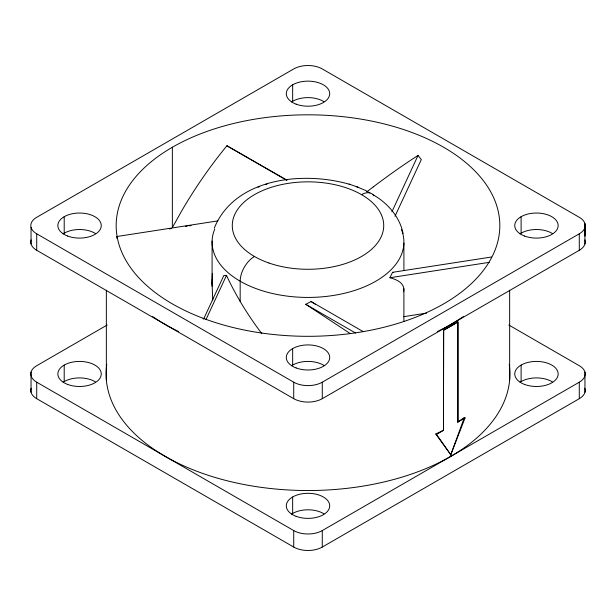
<?xml version="1.0" encoding="UTF-8"?>
<svg xmlns="http://www.w3.org/2000/svg" width="616" height="616" viewBox="0 0 616 616"><rect width="100%" height="100%" fill="white"/><g stroke="black" fill="none" stroke-linecap="round" stroke-linejoin="round"><path stroke-width="0.92" d="M212.766 300.169L212.073 284.299L212.104 241.041M403.888 321.444L403.903 288.835C403.057 282.059 395.657 279.264 389.92 277.724L392.554 272.318L491.553 257.003M450.781 326.134L450.781 324.486M212.073 284.299L212.312 273.681M584.954 227.389L584.815 236.082L584.954 223.739L584.954 243.874M212.096 286.271L212.358 278.956M31.046 372.126L31.046 392.261M584.954 392.261L584.954 372.126M31.046 227.389L31.046 243.874M403.657 291.722L403.903 288.835M457.919 322.014L457.919 422.052L457.919 322.014L443.643 330.253L443.466 430.199A201.925 116.578 0 0 1 435.789 434.01L450.781 454.731L465.057 417.933L464.341 417.525L450.781 454.731L450.781 456.387M214.306 228.074C234.904 177.354 304.343 170.855 350.427 184.569M203.596 319.103L223.839 275.491L226.503 275.375A154.87 84.053 58.9 0 0 240.202 301.409M205.998 319.558L226.503 275.375M391.907 211.773L418.041 155.455L421.305 159.559L394.995 216.255M366.828 191.815L373.319 186.856M107.184 325.017L36.714 365.704A20.189 11.658 0 0 0 36.714 382.19L36.714 398.683L293.724 547.062A20.189 11.658 0 0 0 322.276 547.062L579.286 398.683A20.189 11.658 0 0 0 584.846 388.265M36.714 233.81L293.724 382.19A20.189 11.658 0 0 0 322.276 382.19L579.286 233.81A20.189 11.658 0 0 0 579.286 217.317L322.276 68.938A20.189 11.658 0 0 0 293.724 68.938L36.714 217.317A20.189 11.658 0 0 0 36.714 233.81L36.714 250.296L293.724 398.675A20.189 11.658 0 0 0 322.276 398.675L579.286 250.296A20.189 11.658 0 0 0 584.846 239.886M435.789 434.01L436.505 434.419L443.643 430.299M457.919 422.052L465.057 417.933M36.714 382.19L293.724 530.576A20.189 11.658 0 0 0 322.276 530.576L579.286 382.19A20.189 11.658 0 0 0 579.286 365.704L508.816 325.017M363.332 331.701L311.057 301.524L305.767 304.289L350.127 333.502M257.996 187.187L259.698 186.609M265.573 184.569L267.021 184.076M217.795 220.905L116.901 236.513L117.186 236.844M169.323 228.906L171.209 228.613M185.401 226.419L187.295 226.126M189.189 225.833L191.076 225.541M389.92 277.724L489.243 262.354M403.673 316.678L426.495 313.144M392.554 272.318L393.085 272.503M356.302 186.609L365.096 190.229L369.939 192.954M348.979 184.076L358.004 187.187M287.01 180.157L226.942 145.792L286.686 180.288M443.466 430.199L443.643 330.253M305.767 304.289L355.532 333.017M373.096 194.779C387.603 203.01 399.715 216.77 403.064 233.425M311.057 301.524L315.192 304.196M261.792 333.633L259.074 329.983A186.532 101.24 58.9 0 1 240.163 301.424L240.178 281.212A20.189 11.658 -60 0 1 254.454 256.479M436.505 434.419L450.781 454.731M403.896 243.066L403.919 270.355M579.286 233.81L579.286 250.296M579.286 382.19L579.286 398.683M521.105 216.701L521.105 233.187M521.105 365.088L521.105 381.574M509.648 290.205L509.648 380.049M322.276 382.19L322.276 398.675M322.276 530.576L322.276 547.062M293.724 382.19L293.724 398.675M293.724 530.576L293.724 547.062M292.654 84.808L292.654 101.294M292.654 348.594L292.654 365.088M292.654 496.981L292.654 513.467M172.357 147.255L172.357 227.627L181.435 211.373A411.473 335.466 -65.4 0 1 226.919 145.769M106.352 290.205L106.352 380.049M64.203 216.701L64.203 233.187M64.203 365.088L64.203 381.574M36.714 398.683A20.189 11.658 0 0 1 31.154 388.265M401.386 229.422A95.911 55.378 0 0 1 307.646 297.428A95.911 55.378 0 0 1 214.776 229.029M116.771 238.292A409.971 398.752 56 0 1 116.871 236.505M361.546 194.648A20.189 11.658 -60 0 1 373.912 195.757M373.311 186.871A409.971 93.501 -47.6 0 1 418.056 155.432M463.301 316.562A201.925 116.578 0 0 1 437.245 331.624M178.756 331.624A201.925 116.578 0 0 1 152.699 316.562M36.714 250.296A20.189 11.658 0 0 1 31.154 239.886M509.24 364.364A201.925 116.578 0 0 1 308 490.528A201.925 116.578 0 0 1 106.761 364.364M457.742 321.906A201.925 116.578 0 0 1 443.466 330.153M464.341 417.525A201.925 116.578 0 0 1 457.742 421.952M520.019 382.243A21.706 12.536 0 0 1 552.352 381.905M291.568 514.137A21.706 12.536 0 0 1 323.9 513.798M63.117 382.243A21.706 12.536 0 0 1 95.449 381.905M520.019 233.857A21.706 12.536 0 0 1 552.352 233.518M291.568 101.963A21.706 12.536 0 0 1 323.9 101.625M291.568 365.758A21.706 12.536 0 0 1 323.9 365.411M63.117 233.857A21.706 12.536 0 0 1 95.449 233.518M203.134 318.303A191.83 110.749 0 0 0 499.538 231.631A191.83 110.749 0 0 0 221.329 126.765A191.83 110.749 0 0 0 203.134 318.303M268.946 263.017A75.722 43.721 0 0 0 383.706 226.365A75.722 43.721 0 0 0 271.34 187.31A75.722 43.721 0 0 0 268.946 263.017M524.586 384.446A21.706 12.536 0 0 0 558.127 374.636A21.706 12.536 0 0 0 526.642 362.77A21.706 12.536 0 0 0 524.586 384.446M296.134 516.339A21.706 12.536 0 0 0 329.675 506.529A21.706 12.536 0 0 0 298.19 494.663A21.706 12.536 0 0 0 296.134 516.339M67.683 384.446A21.706 12.536 0 0 0 101.224 374.636A21.706 12.536 0 0 0 69.739 362.77A21.706 12.536 0 0 0 67.683 384.446M524.586 236.059A21.706 12.536 0 0 0 558.127 226.249A21.706 12.536 0 0 0 526.642 214.383A21.706 12.536 0 0 0 524.586 236.059M296.134 104.166A21.706 12.536 0 0 0 329.675 94.356A21.706 12.536 0 0 0 298.19 82.49A21.706 12.536 0 0 0 296.134 104.166M296.134 367.952A21.706 12.536 0 0 0 329.675 358.142A21.706 12.536 0 0 0 298.19 346.277A21.706 12.536 0 0 0 296.134 367.952M67.683 236.059A21.706 12.536 0 0 0 101.224 226.249A21.706 12.536 0 0 0 69.739 214.383A21.706 12.536 0 0 0 67.683 236.059"/></g></svg>
